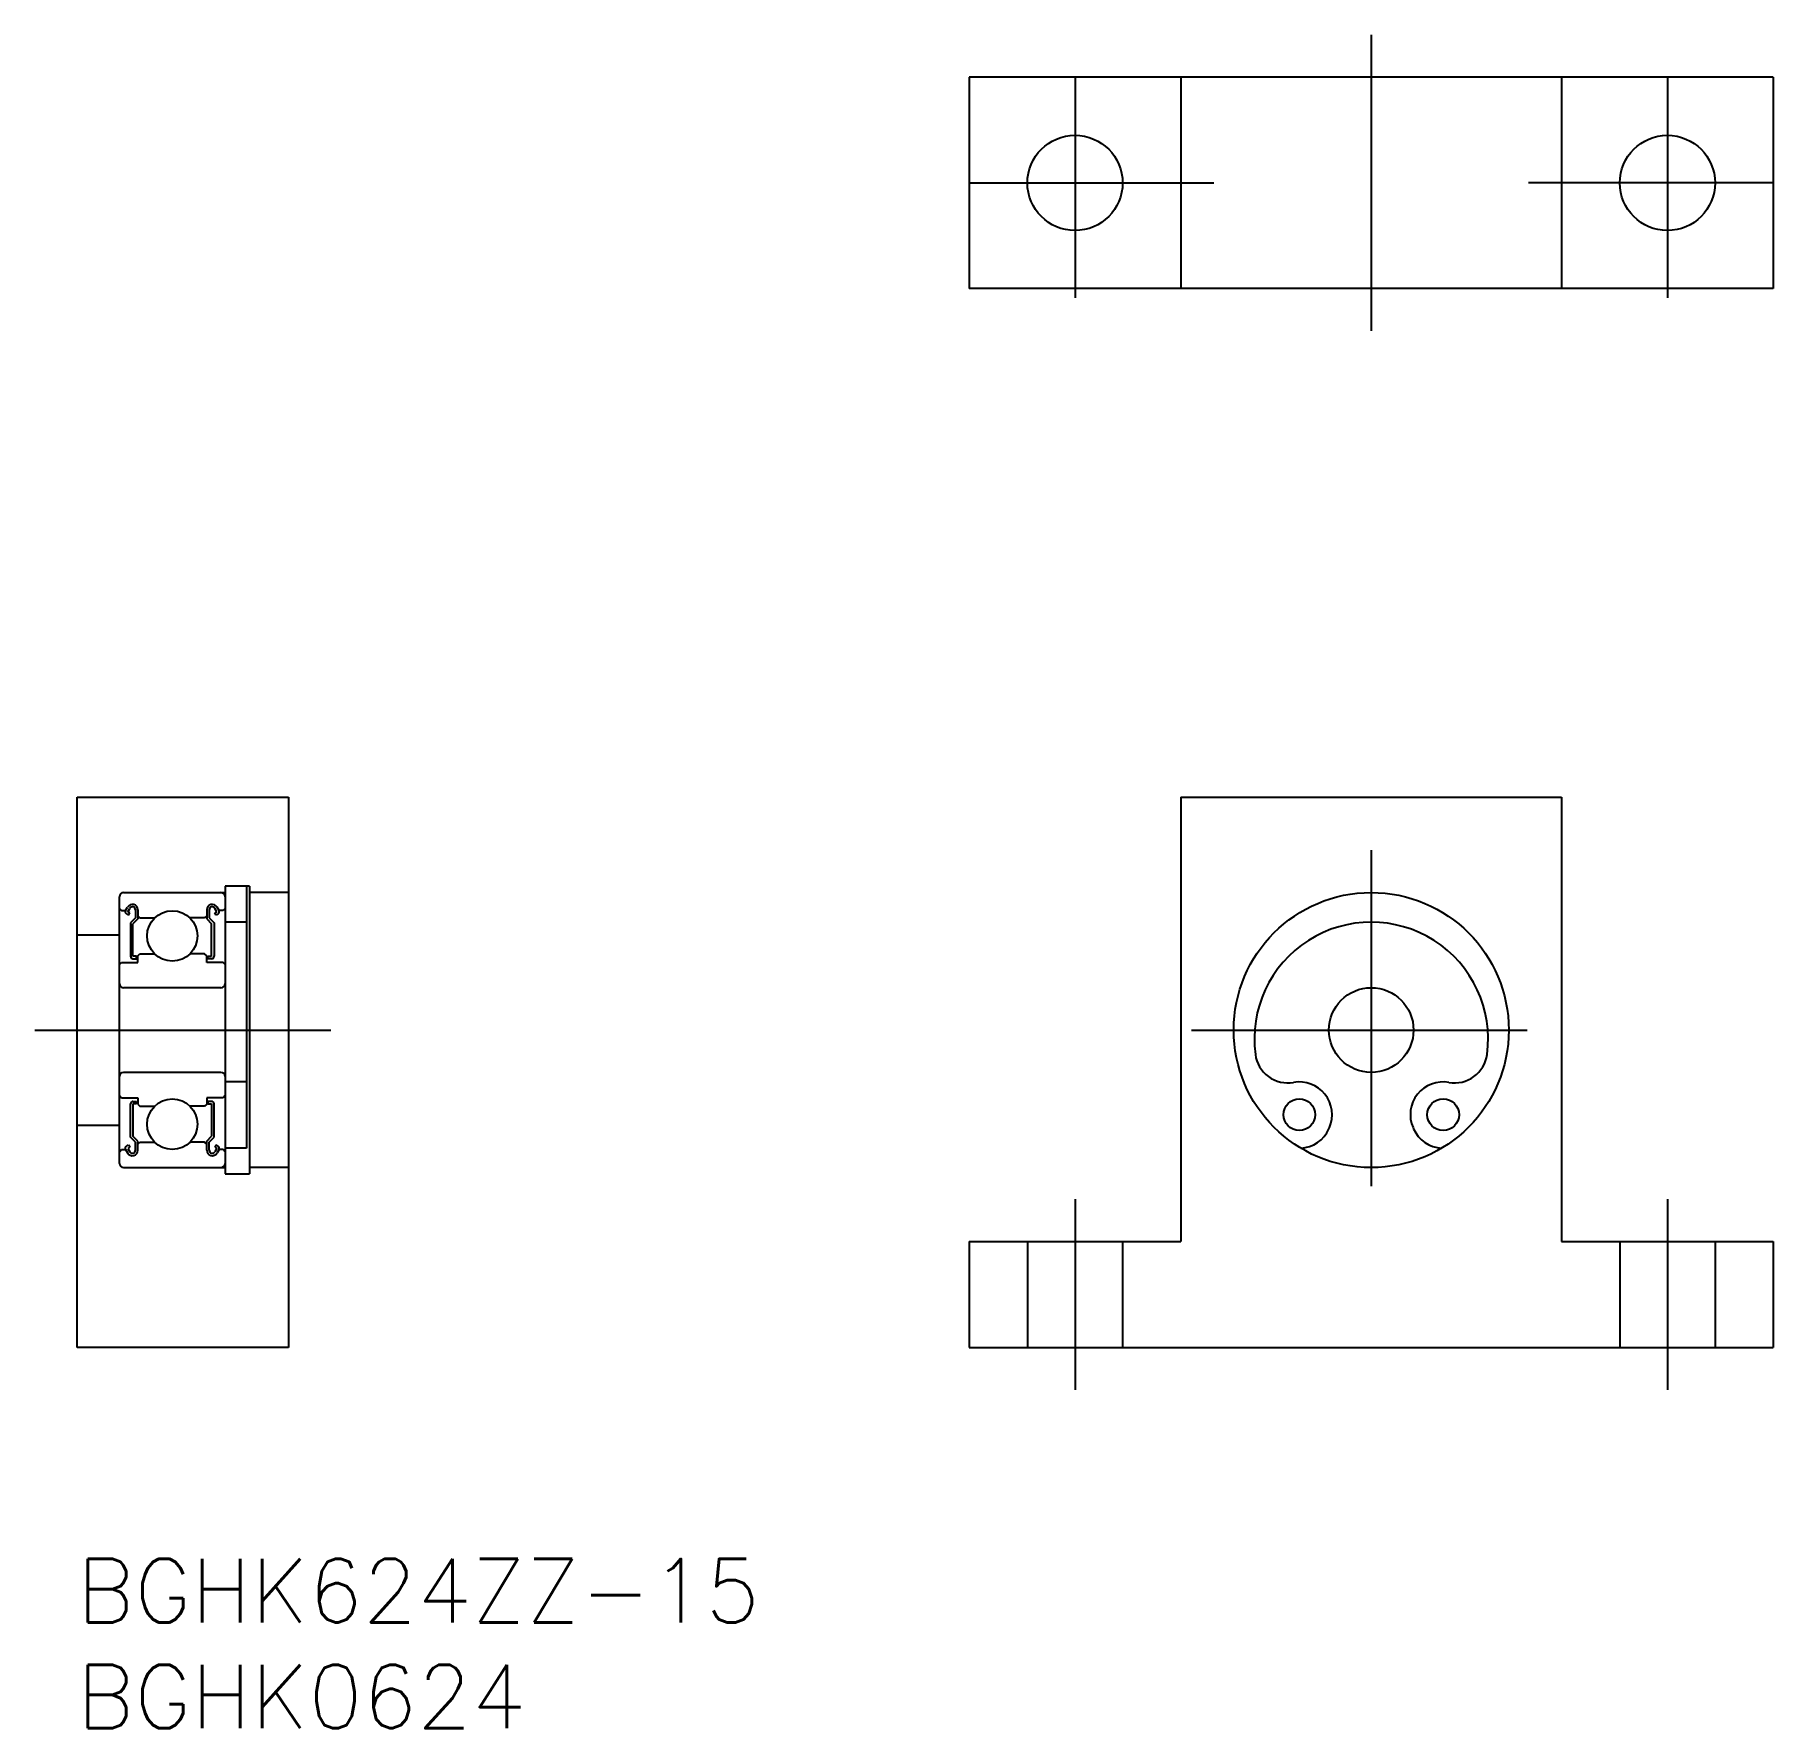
# Model space of a CAD drawing. Extents: x -2 to 80.2, y -8 to 72.
import ezdxf

# ---------------------------------------------------------------- set-up
doc = ezdxf.new("R2010")
doc.units = 0
doc.header["$LTSCALE"] = 0.5
doc.linetypes.add('CENTER', pattern=[50.8, 31.75, -6.35, 6.35, -6.35])
doc.linetypes.add('DASHED', pattern=[19.05, 12.7, -6.35])
for name, color, linetype in [('MSM_CENTER', 1, 'CENTER'), ('MSM_CONTINUOUS', 7, 'CONTINUOUS'), ('MSM_DASHED', 4, 'DASHED'), ('MSM_PART_NUMBER', 7, 'CONTINUOUS')]:
    doc.layers.add(name, color=color, linetype=linetype)
doc.styles.get("Standard").update_dxf_attribs({"font": 'txt.shx', "height": 3, "bigfont": 'bigfont.shx'})

# ---------------------------------------------------------------- blocks, each defined once
blk = doc.blocks.new('*U4')
at = {"layer": 'MSM_PART_NUMBER'}
blk.add_text('BGHK624ZZ-15', height=3, dxfattribs=at).set_placement((0, -3))
blk = doc.blocks.new('*U5')
at = {"layer": 'MSM_PART_NUMBER'}
blk.add_text('BGHK0624', height=3, dxfattribs=at).set_placement((0, -8))

msp = doc.modelspace()

# ---------------------------------------------------------------- linework, layer by layer
at = {"layer": 'MSM_CENTER'}
for p, q in [((61.166, 72.042), (61.166, 58.042)), ((47.166, 70.044), (47.166, 59.616)), ((75.166, 70.044), (75.166, 59.616)), ((42.166, 65.042), (53.728, 65.042)), ((80.166, 65.042), (68.605, 65.042)), ((61.166, 33.5), (61.166, 16.5)), ((-2, 25), (12, 25)), ((52.666, 25), (69.666, 25)), ((47.166, 17), (47.166, 8)), ((75.166, 17), (75.166, 8))]:
    msp.add_line(p, q, dxfattribs=at)
at = {"layer": 'MSM_CONTINUOUS'}
for p, q in [((80.166, 70.042), (42.166, 70.042)), ((42.166, 70.042), (42.166, 60.042)), ((52.166, 70.042), (52.166, 60.042)), ((70.166, 70.042), (70.166, 60.042)), ((80.166, 70.042), (80.166, 60.042)), ((80.166, 60.042), (42.166, 60.042)), ((0, 10), (0, 36)), ((0, 36), (10, 36)), ((10, 36), (10, 10)), ((52.166, 36), (52.166, 15)), ((52.166, 36), (70.166, 36)), ((70.166, 36), (70.166, 15)), ((2, 18.7), (2, 31.3)), ((2.2, 31.5), (7, 31.5)), ((7, 31.8), (7, 18.2)), ((8.15, 31.8, 1), (7, 31.8, 1)), ((8, 31.8), (8, 19.418)), ((8.15, 31.8), (8.15, 18.2)), ((10, 31.5, 1), (8.15, 31.5, 1)), ((2, 30.75), (2.1, 30.65)), ((2.1, 30.65), (2.291, 30.65)), ((2.291, 30.65), (2.386, 30.81)), ((2.334, 30.491), (2.434, 30.433)), ((2.392, 30.592), (2.487, 30.752)), ((2.493, 30.534), (2.392, 30.592)), ((2.434, 30.433), (2.493, 30.534)), ((2.757, 30.68), (2.757, 30.3)), ((2.873, 30.68), (2.873, 30.252)), ((6.127, 30.68), (6.127, 30.252)), ((6.243, 30.68), (6.243, 30.3)), ((6.507, 30.534), (6.608, 30.592)), ((6.566, 30.433), (6.507, 30.534)), ((6.608, 30.592), (6.513, 30.752)), ((6.666, 30.491), (6.566, 30.433)), ((6.709, 30.65), (6.614, 30.81)), ((6.9, 30.65), (6.709, 30.65)), ((7, 30.75), (6.9, 30.65)), ((2.757, 30.3), (2.524, 30.067)), ((2.524, 30.067), (2.524, 28.486)), ((2.873, 30.252), (2.64, 30.019)), ((2.64, 28.486), (2.64, 30.019)), ((2.873, 30.4), (2.973, 30.3)), ((2.973, 30.3), (3.666, 30.3)), ((6.027, 30.3), (5.334, 30.3)), ((6.127, 30.4), (6.027, 30.3)), ((6.127, 30.252), (6.36, 30.019)), ((6.243, 30.3), (6.476, 30.067)), ((6.36, 28.486), (6.36, 30.019)), ((6.476, 30.067), (6.476, 28.486)), ((8, 30.1, 1), (7, 30.1, 1)), ((0, 29.5), (2, 29.5)), ((2, 28.1), (2.1, 28.2)), ((2.1, 28.2), (2.873, 28.2)), ((2.815, 28.486), (2.64, 28.486)), ((2.64, 28.37), (2.815, 28.37)), ((2.815, 28.37), (2.815, 28.486)), ((2.873, 28.5), (2.973, 28.6)), ((2.873, 28.2), (2.873, 28.5)), ((2.973, 28.6), (3.666, 28.6)), ((6.027, 28.6), (5.334, 28.6)), ((6.127, 28.5), (6.027, 28.6)), ((6.127, 28.2), (6.127, 28.5)), ((6.9, 28.2), (6.127, 28.2)), ((6.185, 28.37), (6.185, 28.486)), ((6.185, 28.486), (6.36, 28.486)), ((6.36, 28.37), (6.185, 28.37)), ((7, 28.1), (6.9, 28.2)), ((6.8, 27), (2.2, 27)), ((6.8, 23), (2.2, 23)), ((8, 22.55, 1), (7, 22.55, 1)), ((10, 23), (10, 23)), ((2, 21.9), (2.1, 21.8)), ((2.1, 21.8), (2.873, 21.8)), ((2.524, 19.933), (2.524, 21.514)), ((2.64, 21.63), (2.815, 21.63)), ((2.64, 21.514), (2.64, 19.981)), ((2.815, 21.514), (2.64, 21.514)), ((2.815, 21.63), (2.815, 21.514)), ((2.873, 21.8), (2.873, 21.5)), ((2.873, 21.5), (2.973, 21.4)), ((2.973, 21.4), (3.666, 21.4)), ((6.027, 21.4), (5.334, 21.4)), ((6.127, 21.5), (6.027, 21.4)), ((6.9, 21.8), (6.127, 21.8)), ((6.127, 21.8), (6.127, 21.5)), ((6.36, 21.63), (6.185, 21.63)), ((6.185, 21.63), (6.185, 21.514)), ((6.185, 21.514), (6.36, 21.514)), ((6.36, 21.514), (6.36, 19.981)), ((6.476, 19.933), (6.476, 21.514)), ((7, 21.9), (6.9, 21.8)), ((0, 20.5), (2, 20.5)), ((2.757, 19.7), (2.524, 19.933)), ((2.873, 19.748), (2.64, 19.981)), ((2.873, 19.32), (2.873, 19.748)), ((6.127, 19.748), (6.36, 19.981)), ((6.127, 19.32), (6.127, 19.748)), ((6.243, 19.7), (6.476, 19.933)), ((59.164, 20.327), (59.191, 20.389)), ((63.141, 20.389), (63.168, 20.327)), ((2, 19.25), (2.1, 19.35)), ((2.1, 19.35), (2.291, 19.35)), ((2.291, 19.35), (2.386, 19.19)), ((2.334, 19.509), (2.434, 19.567)), ((2.493, 19.466), (2.392, 19.408)), ((2.392, 19.408), (2.487, 19.248)), ((2.434, 19.567), (2.493, 19.466)), ((2.757, 19.32), (2.757, 19.7)), ((2.873, 19.6), (2.973, 19.7)), ((2.973, 19.7), (3.666, 19.7)), ((6.027, 19.7), (5.334, 19.7)), ((6.127, 19.6), (6.027, 19.7)), ((6.243, 19.32), (6.243, 19.7)), ((6.566, 19.567), (6.507, 19.466)), ((6.507, 19.466), (6.608, 19.408)), ((6.608, 19.408), (6.513, 19.248)), ((6.666, 19.509), (6.566, 19.567)), ((6.709, 19.35), (6.614, 19.19)), ((6.9, 19.35), (6.709, 19.35)), ((7, 19.25), (6.9, 19.35)), ((8, 19.418, 1), (7, 19.418, 1)), ((2.2, 18.5), (7, 18.5)), ((7, 18.2, 1), (8.15, 18.2, 1)), ((10, 18.5, 1), (8.15, 18.5, 1)), ((42.166, 15), (52.166, 15)), ((42.166, 15), (42.166, 10)), ((70.166, 15), (80.166, 15)), ((80.166, 15), (80.166, 10)), ((10, 10), (0, 10)), ((42.166, 10), (80.166, 10))]:
    msp.add_line(p, q, dxfattribs=at)
for centre, radius in [((47.166, 65.042), 2.25), ((75.166, 65.042), 2.25), ((61.166, 25), 6.5), ((4.5, 29.45), 1.191), ((61.166, 25), 2), ((4.5, 20.55), 1.191), ((57.766, 21), 0.75), ((64.566, 21), 0.75)]:
    msp.add_circle(centre, radius, dxfattribs=at)
for centre, radius, start, end in [((2.2, 31.3), 0.2, 90, 180), ((6.8, 31.3), 0.2, 0, 90), ((2.392, 30.592), 0.116, 149.98629, 240.00975), ((2.612, 30.68), 0.261, 0.0002, 149.99992), ((2.612, 30.68), 0.145, 0.00028, 149.9976), ((6.388, 30.68), 0.261, 30.00008, 179.9998), ((6.388, 30.68), 0.145, 30.0024, 179.99972), ((6.608, 30.592), 0.116, 299.99025, 30.01371), ((61.166, 24.575), 5.525, 352.44259, 187.55741), ((2.64, 28.486), 0.116, 180, 270.00003), ((6.36, 28.486), 0.116, 269.99997, 360), ((2.2, 27.2), 0.2, 180, 270), ((6.8, 27.2), 0.2, 270, 0), ((57.226, 24.052), 1.55, 187.55741, 280.04058), ((65.107, 24.052), 1.55, 259.95942, 352.44259), ((2.2, 22.8), 0.2, 90, 180), ((6.8, 22.8), 0.2, 0, 90), ((57.766, 21), 1.55, 336.80949, 100.04058), ((64.566, 21), 1.55, 79.95942, 203.19051), ((2.64, 21.514), 0.116, 89.99997, 180), ((6.36, 21.514), 0.116, 0, 90.00003), ((57.786, 20.918), 1.5, 271.8603, 336.80949), ((64.547, 20.918), 1.5, 203.19051, 268.1397), ((2.392, 19.408), 0.116, 119.99025, 210.01371), ((2.612, 19.32), 0.261, 210.00008, 359.9998), ((2.612, 19.32), 0.145, 210.0024, 359.99972), ((6.388, 19.32), 0.261, 180.0002, 329.99992), ((6.388, 19.32), 0.145, 180.00028, 329.9976), ((6.608, 19.408), 0.116, 329.98629, 60.00975), ((2.2, 18.7), 0.2, 180, 270), ((6.8, 18.7), 0.2, 270, 0)]:
    msp.add_arc(centre, radius, start, end, dxfattribs=at)
at = {"layer": 'MSM_DASHED'}
for p, q in [((44.916, 15), (44.916, 10)), ((49.416, 15), (49.416, 10)), ((72.916, 15), (72.916, 10)), ((77.416, 15), (77.416, 10))]:
    msp.add_line(p, q, dxfattribs=at)

# ---------------------------------------------------------------- block references
at = {"layer": 'MSM_CONTINUOUS'}
for name in ['*U4', '*U5']:
    msp.add_blockref(name, (0, 0), dxfattribs=at)

doc.saveas('drawing.dxf')
